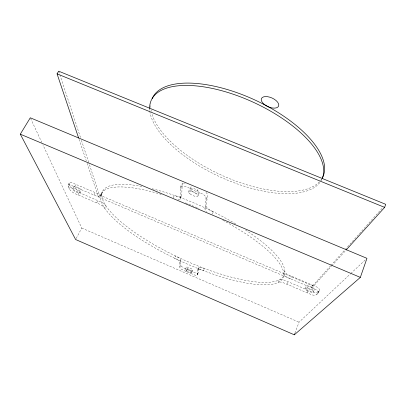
<?xml version="1.0" encoding="UTF-8"?>
<svg xmlns="http://www.w3.org/2000/svg" width="406" height="406" viewBox="0 0 406 406"><rect width="100%" height="100%" fill="white"/><g stroke="black" fill="none" stroke-linecap="round" stroke-linejoin="round"><path stroke-width="0.3" stroke-dasharray="2.03 1.52" d="M204.482 268.478L200.772 267.214L198.996 267.26L198.184 272.68L197.758 273.309L195.849 273.091L192.348 271.731L184.202 268.158L181.37 266.382L180.848 265.407L180.761 259.393L179.097 257.871L175.463 255.973M198.057 273.055L196.986 275.319L195.428 275.349L185.486 271.274L181.056 269.031L179.878 267.513L179.619 261.342L178.067 260.038L174.402 258.13L175.417 255.953M177.899 199.706L179.416 199.737L180.3 198.925L180.472 188.46C180.624 186.43 181.365 183.202 183.745 183.076M180.183 199.204L181.731 195.753L182.182 183.776M180.746 186.74C186.593 184.664 193.423 191.409 199.102 192.348C201.858 193.728 206.695 195.215 206.03 199.163L204.923 208.933L205.39 210.409L206.578 211.602M205.959 192.353L207.172 193.819L207.486 195.245L206.309 205.34C205.913 209.11 210.78 210.212 213.287 211.785M197.184 275.004L198.011 269.447L199.808 269.422L203.543 270.706L204.528 268.498M68.117 184.862L69.116 184.766L71.842 185.623L93.974 195.032C97.303 196.479 101.206 198.788 101.982 193.327C101.028 196.144 97.085 192.967 95.268 192.627L73.161 183.243L70.441 182.395L69.304 182.675C69.68 188.039 74.633 190.977 79.226 192.52L102.794 202.848L104.601 204.203L105.951 205.903L104.743 208.248L103.007 206.212L100.363 204.522L77.952 194.839C73.374 193.286 68.411 190.389 67.985 185.04L69.441 182.497M312.584 285.185C315.036 286.266 322.79 288.6 317.776 291.833C314.919 294.284 311.006 291.066 308.063 290.26L287.89 281.647C285.159 280.729 282.053 278.521 279.135 279.932L278.125 282.449C281.053 281.053 284.159 283.266 286.895 284.19L307.098 292.827C310.402 293.995 315.447 297.476 318.01 293.218C320.065 290.077 313.356 289.143 311.595 287.834L312.584 285.185L291.696 276.288C289.371 274.938 285.149 274.385 284.814 271.147C281.125 275.735 287.712 277.501 290.676 278.912L291.696 276.288M198.823 267.559L197.844 269.741M318.568 292.503L319.542 289.869M316.812 294.436L317.776 291.833M318.01 293.218L318.979 290.594M313.356 292.102L314.325 289.493M307.098 292.827L308.063 290.26M294.964 333.093L299.044 322.197L350.322 273.979M87.107 163.283L98.399 196.895L311.869 287.925L312.656 285.829L330.388 266.037M305.266 288.646L306.251 286.047M286.895 284.19L287.89 281.647M197.26 274.593L198.214 272.462M197.778 270.107L198.757 267.924M191.81 272.238L192.769 270.112M190.592 273.487L191.546 271.386M212.287 214.129L213.343 211.81M186.288 271.624L187.247 269.523M185.283 269.411L186.252 267.295M179.894 262.383L180.893 260.221M204.974 208.222L206.309 205.34M179.858 267.067L180.832 264.951M206.03 199.163L207.41 196.184M198.016 195.809L199.412 192.84M196.702 191.333L197.884 188.826M188.435 191.794L189.846 188.841M190.211 188.617L191.404 186.115M100.581 196.245L101.87 193.829M180.396 197.884L181.766 195.032M180.472 188.46L181.898 185.512M173.169 197.874L174.362 195.418C176.574 195.844 179.488 197.986 181.548 196.367M76.206 238.429L81.748 228.06L42.884 144.78M98.399 196.895L99.419 194.987L88.741 162.537M96.735 202.868L97.978 200.534M93.974 195.032L95.268 192.627M101.292 193.855L103.129 190.455M79.987 192.901A4.238 1.096 27.8 0 0 75.14 189.135A4.238 1.096 27.8 0 0 73.745 190.536A4.238 1.096 27.8 0 0 79.987 192.901L81.271 190.551A4.227 1.111 27.8 0 0 76.445 186.77A4.227 1.111 27.8 0 0 75.039 188.196A4.227 1.111 27.8 0 0 81.271 190.551M77.952 194.839L79.226 192.52M72.583 188.826L73.887 186.471M74.577 186.76L75.892 184.375M69.294 188.704L70.593 186.369M68.391 186.658L69.7 184.309M330.809 265.565L344.745 250.015M345.166 249.543L382.746 207.603M311.869 287.925L331.332 266.387M331.753 265.915L345.714 250.466M350.784 273.542L366.029 259.206M184.415 183.126L185.192 183.268M99.419 194.987L312.656 285.829M81.748 228.06L299.044 322.197M30.557 118.359L41.813 142.486M79.043 139.273L86.305 160.883M58.687 71.187L59.677 74.191M59.875 74.795L80.637 137.893M81.428 140.298L88.544 161.933M321.684 178.965A93.882 41.128 24.8 0 1 320.644 180.416M319.461 181.781A93.882 41.128 24.8 0 1 229.563 178.64A93.882 41.128 24.8 0 1 151.849 113.619M151.306 111.406A93.882 41.128 24.8 0 1 151.017 109.777M150.783 107.534A93.882 41.128 24.8 0 1 150.865 103.824M321.933 179.178A94.019 40.849 24.8 0 1 320.461 181.721M319.75 182.67A94.019 40.849 24.8 0 1 226.523 179.726A94.019 40.849 24.8 0 1 149.829 111.335M149.712 110.275A94.019 40.849 24.8 0 1 149.631 109.016M222.838 220.225A100.12 27.709 24.8 0 1 265.712 284.814A100.12 27.709 24.8 0 1 118.359 222.843A100.12 27.709 24.8 0 1 161.892 194.596M185.501 202.883A100.12 27.709 24.8 0 1 198.996 208.557M245.498 230.004A99.957 28.08 24.8 0 1 261.413 282.358A99.957 28.08 24.8 0 1 124.195 224.528A99.957 28.08 24.8 0 1 142.455 186.577M152.189 188.744A99.957 28.08 24.8 0 1 235.647 223.884M187.572 268.605A3.563 0.832 24.6 0 0 192.748 270.183A3.563 0.832 24.6 0 0 188.211 267.31A3.563 0.832 24.6 0 0 187.572 268.605M186.613 270.716A3.568 0.822 24.6 0 0 191.789 272.309A3.568 0.822 24.6 0 0 187.242 269.437A3.568 0.822 24.6 0 0 186.613 270.716M307.804 287.89A4.41 1.203 21.5 0 0 314.391 289.397A4.41 1.203 21.5 0 0 308.687 285.997A4.41 1.203 21.5 0 0 307.804 287.89M306.829 290.478A4.42 1.188 21.6 0 0 313.417 292.01A4.42 1.188 21.6 0 0 307.702 288.615A4.42 1.188 21.6 0 0 306.829 290.478M191.404 190.952A5.227 1.791 25.4 0 0 199.305 193.149A5.227 1.791 25.4 0 0 193.185 188.374A5.227 1.791 25.4 0 0 191.404 190.952M189.998 193.895A5.237 1.766 25.3 0 0 197.91 196.118A5.237 1.766 25.3 0 0 191.769 191.353A5.237 1.766 25.3 0 0 189.998 193.895"/><path stroke-width="0.61" d="M360.345 277.389L366.953 258.338L30.288 117.786L20.3 134.173L75.623 239.52L294.32 334.813L360.345 277.389L20.3 134.173M346.135 249.994L384.634 207.385L385.7 204.304L58.687 71.187L57.068 73.846L78.642 138.07M294.32 334.813L294.751 333.666M57.068 73.846L384.634 207.385M152.179 98.638A93.882 41.128 24.8 0 1 255.613 100.318A93.882 41.128 24.8 0 1 322.293 177.95M149.616 108.392A94.019 40.849 24.8 0 1 244.671 98.511A94.019 40.849 24.8 0 1 322.181 178.64M263.991 104.185A9.374 4.781 23.9 0 0 278.562 106.189A9.374 4.781 23.9 0 0 267.478 96.674A9.374 4.781 23.9 0 0 263.991 104.185"/></g></svg>
